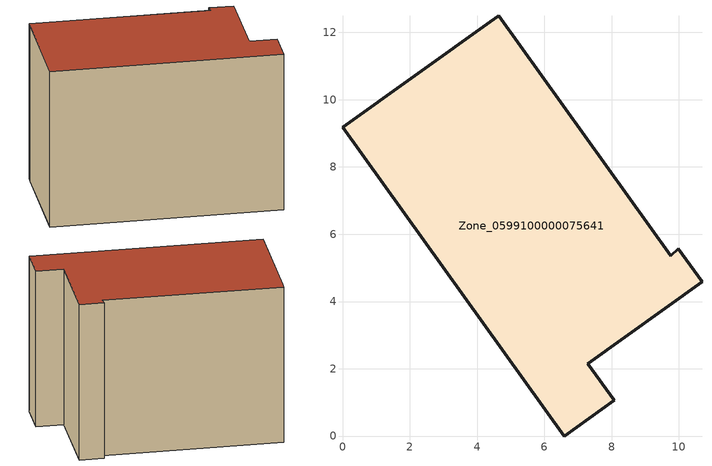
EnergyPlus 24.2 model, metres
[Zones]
Zone_0599100000075641
 floor ground (C_G): 4.65,12.49 9.76,5.36 9.99,5.57 10.69,4.59 7.29,2.15 8.08,1.06 6.59,0 0,9.18 4.39,12.32 z0
 wall outside (C_F): 7.29,2.15 10.69,4.59 9.99,5.57 9.76,5.36 4.65,12.49 4.39,12.32 0,9.18 6.59,0 8.08,1.06 7.29,2.15 z0:8.09
 roof outside (C_R): 9.76,5.36 4.65,12.49 4.39,12.32 0,9.18 6.59,0 8.08,1.06 7.29,2.15 10.69,4.59 9.99,5.57 z8.09
[BUILDING]
Pand.0599100000075641: North Axis=0; Terrain=City; Loads Convergence Tolerance Value=0.04; Temperature Convergence Tolerance Value=0.4; Solar Distribution=FullExterior; Maximum Number of Warmup Days=25; Minimum Number of Warmup Days=1
[Site:Location]
Rotterdam.The.Hague.AP_ZH_NLD Design_Conditions: Latitude=51.96; Longitude=4.45; Time Zone=1; Elevation=-4.5
[SITE:GROUNDTEMPERATURE:BUILDINGSURFACE]
18, 18, 18, 18, 18, 18, 18, 18, 18, 18, 18, 18
[MATERIAL] Thermal Absorptance=0.9; Solar Absorptance=0.7; Visible Absorptance=0.7
Name | Roughness | Thickness | Conductivity | Density | Specific Heat
G.TI.1975-1991 | MediumSmooth | 0.15 | 0.288461 | 540 | 1210
F.TI.1975-1991 | Rough | 0.3 | 0.230769 | 1920 | 840
R.TI.1975-1991 | MediumRough | 0.2 | 0.153846 | 1500 | 1000
[CONSTRUCTION]
C_G: G.TI.1975-1991
C_F: F.TI.1975-1991
C_R: R.TI.1975-1991
[ZONE]
Zone_0599100000075641: Type=1; Multiplier=1; Ceiling Height=Autocalculate; Volume=Autocalculate; Floor Area=autocalculate; Part of Total Floor Area=Yes
[ZONEINFILTRATION:DESIGNFLOWRATE]
Infil_Zone_0599100000075641: Zone or ZoneList or Space or SpaceList=Zone_0599100000075641; Schedule=AlwaysOn; Design Flow Rate Calculation Method=Flow/Area; Flow Rate per Floor Area=0.003; Constant Term Coefficient=1; Temperature Term Coefficient=0; Velocity Term Coefficient=0; Velocity Squared Term Coefficient=0
[HVACTEMPLATE:ZONE:IDEALLOADSAIRSYSTEM]
Zone_0599100000075641: Maximum Heating Supply Air Temperature=50; Minimum Cooling Supply Air Temperature=13; Maximum Heating Supply Air Humidity Ratio=0.0156; Minimum Cooling Supply Air Humidity Ratio=0.0077; Heating Limit=NoLimit; Cooling Limit=NoLimit; Dehumidification Control Type=ConstantSensibleHeatRatio; Cooling Sensible Heat Ratio=0.7; Dehumidification Setpoint=60; Humidification Control Type=None; Humidification Setpoint=30; Outdoor Air Method=None; Outdoor Air Flow Rate per Person=0.00944; Outdoor Air Flow Rate per Zone Floor Area=0; Outdoor Air Flow Rate per Zone=0; Demand Controlled Ventilation Type=None; Outdoor Air Economizer Type=NoEconomizer; Heat Recovery Type=None; Sensible Heat Recovery Effectiveness=0.7; Latent Heat Recovery Effectiveness=0.65
[ZONECONTROL:THERMOSTAT]
ThermostatControl_Zone_0599100000075641: Zone or ZoneList=Zone_0599100000075641; Control Type Schedule=DualSetpointControlType; Control 1=Thermostat_Zone_0599100000075641; Temperature Difference Between Cutout And Setpoint=0
[THERMOSTATSETPOINT:DUALSETPOINT]
Thermostat_Zone_0599100000075641: Heating Setpoint Temperature Schedule=HeatingSetpoint_Zone_0599100000075641; Cooling Setpoint Temperature Schedule=CoolingSetpoint_Zone_0599100000075641
[SCHEDULE:COMPACT]
HeatingSetpoint_Zone_0599100000075641: Through: 12/31, For: AllDays, Until: 24:00, 21
CoolingSetpoint_Zone_0599100000075641: Through: 12/31, For: AllDays, Until: 24:00, 24
DualSetpointControlType: Through: 12/31, For: AllDays, Until: 24:00, 4
AlwaysOn: Through: 12/31, For: AllDays, Until: 24:00, 1
